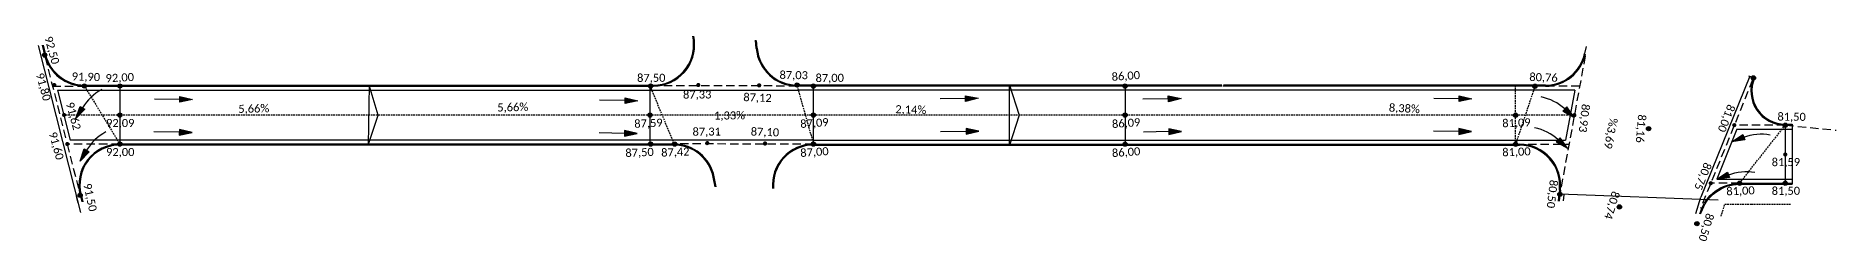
# Model space of a CAD drawing. Header units: metres. Extents: x 2615496 to 2632651, y 4927671 to 4929056.
# Drawn here: x 2630123.5 to 2630393.5, y 4929024.9 to 4929055.6 of the extents above; entities that cross this region are included whole.
import ezdxf

# ---------------------------------------------------------------- set-up
doc = ezdxf.new("R2010")
doc.units = ezdxf.units.M
doc.header["$MEASUREMENT"] = 0
doc.linetypes.add('HIDDEN', pattern=[0.375, 0.25, -0.125])
doc.linetypes.add('TRAZOS2', pattern=[0.375, 0.25, -0.125])
doc.layers.add('BocaCalle', color=50, linetype='HIDDEN', plot=False)
doc.layers.add('Eje Calle', color=182, linetype='HIDDEN', plot=False)
for name, color, linetype in [('CotaFCC', 6, 'Continuous'), ('Cuneta', 211, 'Continuous'), ('Escurrimiento', 160, 'Continuous'), ('GáliboS', 2, 'Continuous'), ('Manzanas', 134, 'HIDDEN'), ('Pendiente', 10, 'HIDDEN'), ('Quiebre', 212, 'Continuous'), ('Vereda', 3, 'Continuous')]:
    doc.layers.add(name, color=color, linetype=linetype)
doc.styles.get("Standard").update_dxf_attribs({"font": 'CALIBRI.TTF'})

# ---------------------------------------------------------------- blocks, each defined once
blk = doc.blocks.new('Flecha Claudio')
at = {"layer": 'Escurrimiento'}
blk.add_hatch(color=256, dxfattribs=at).paths.add_polyline_path([(-1.99, 0.44), (-1.99, -0.46), (0, 0)])
for points in [[(0, 0), (-1.99, -0.46), (-1.99, 0.44), (0, 0)], [(-1.99, -0.01), (-5.99, -0.01)]]:
    blk.add_lwpolyline(points, dxfattribs=at)
blk = doc.blocks.new('Flecha curva')
at = {"layer": 'Escurrimiento'}
blk.add_hatch(color=256, dxfattribs=at).paths.add_polyline_path([(0, 0), (-1.74, -0.85), (-1.21, -1.52)])
blk.add_lwpolyline([(-1.74, -0.85), (-1.21, -1.52), (0, 0), (-1.74, -0.85)], dxfattribs=at)
blk.add_arc((3.16, -7.02), 7.45, 128.5129, 159.4004, dxfattribs=at)

msp = doc.modelspace()

# ---------------------------------------------------------------- hatches: boundary and pattern name
at = {"layer": 'CotaFCC'}
h = msp.add_hatch(color=256, dxfattribs=at)
edge = h.paths.add_edge_path()
edge.add_arc((2630124.81654, 4929052.7605), 0.3186, 0, 360)
h = msp.add_hatch(color=256, dxfattribs=at)
edge = h.paths.add_edge_path()
edge.add_arc((2630381.1036, 4929049.33327), 0.3186, 0, 360)
h = msp.add_hatch(color=256, dxfattribs=at)
edge = h.paths.add_edge_path()
edge.add_arc((2630126.27704, 4929048.26058), 0.3186, -63.7539364, 296.2460636)
h = msp.add_hatch(color=256, dxfattribs=at)
edge = h.paths.add_edge_path()
edge.add_arc((2630130.77849, 4929048.11968), 0.3186, 0, 360)
h = msp.add_hatch(color=256, dxfattribs=at)
edge = h.paths.add_edge_path()
edge.add_arc((2630136.09433, 4929048.11968), 0.3186, 0, 360)
h = msp.add_hatch(color=256, dxfattribs=at)
edge = h.paths.add_edge_path()
edge.add_arc((2630215.68565, 4929048.11071), 0.3186, 0, 360)
h = msp.add_hatch(color=256, dxfattribs=at)
edge = h.paths.add_edge_path()
edge.add_arc((2630222.84602, 4929048.27694), 0.3186, -63.7539364, 296.2460636)
h = msp.add_hatch(color=256, dxfattribs=at)
edge = h.paths.add_edge_path()
edge.add_arc((2630231.9836, 4929048.22029), 0.3186, -66.0115574, 293.9884426)
h = msp.add_hatch(color=256, dxfattribs=at)
edge = h.paths.add_edge_path()
edge.add_arc((2630237.67541, 4929048.26649), 0.3186, 0, 360)
h = msp.add_hatch(color=256, dxfattribs=at)
edge = h.paths.add_edge_path()
edge.add_arc((2630240.12699, 4929048.11584), 0.3186, 0, 360)
h = msp.add_hatch(color=256, dxfattribs=at)
edge = h.paths.add_edge_path()
edge.add_arc((2630286.8739, 4929048.10355), 0.3186, 0, 360)
h = msp.add_hatch(color=256, dxfattribs=at)
edge = h.paths.add_edge_path()
edge.add_arc((2630348.33588, 4929048.09098), 0.3186, 0, 360)
h = msp.add_hatch(color=256, dxfattribs=at)
edge = h.paths.add_edge_path()
edge.add_arc((2630127.73614, 4929043.77407), 0.3186, -63.7539364, 296.2460636)
h = msp.add_hatch(color=256, dxfattribs=at)
edge = h.paths.add_edge_path()
edge.add_arc((2630136.0944, 4929043.76957), 0.3186, 0, 360)
h = msp.add_hatch(color=256, dxfattribs=at)
edge = h.paths.add_edge_path()
edge.add_arc((2630215.6074, 4929043.76968), 0.3186, 0, 360)
h = msp.add_hatch(color=256, dxfattribs=at)
edge = h.paths.add_edge_path()
edge.add_arc((2630240.12584, 4929043.76584), 0.3186, 0, 360)
h = msp.add_hatch(color=256, dxfattribs=at)
edge = h.paths.add_edge_path()
edge.add_arc((2630286.87276, 4929043.75355), 0.3186, 0, 360)
h = msp.add_hatch(color=256, dxfattribs=at)
edge = h.paths.add_edge_path()
edge.add_arc((2630345.42523, 4929043.74098), 0.3186, 0, 360)
h = msp.add_hatch(color=256, dxfattribs=at)
edge = h.paths.add_edge_path()
edge.add_arc((2630354.23843, 4929043.74098), 0.3186, -82.7109754, 277.2890246)
h = msp.add_hatch(color=256, dxfattribs=at)
edge = h.paths.add_edge_path()
edge.add_arc((2630365.37574, 4929041.72179), 0.3186, 0, 360)
h = msp.add_hatch(color=256, dxfattribs=at)
edge = h.paths.add_edge_path()
edge.add_arc((2630378.23097, 4929042.2482), 0.3186, -92.7634237, 267.2365763)
h = msp.add_hatch(color=256, dxfattribs=at)
edge = h.paths.add_edge_path()
edge.add_arc((2630385.87623, 4929042.2482), 0.3186, 0, 360)
h = msp.add_hatch(color=256, dxfattribs=at)
edge = h.paths.add_edge_path()
edge.add_arc((2630128.21835, 4929039.42407), 0.3186, -63.7539364, 296.2460636)
h = msp.add_hatch(color=256, dxfattribs=at)
edge = h.paths.add_edge_path()
edge.add_arc((2630136.09433, 4929039.41968), 0.3186, 0, 360)
h = msp.add_hatch(color=256, dxfattribs=at)
edge = h.paths.add_edge_path()
edge.add_arc((2630215.68565, 4929039.41071), 0.3186, 0, 360)
h = msp.add_hatch(color=256, dxfattribs=at)
edge = h.paths.add_edge_path()
edge.add_arc((2630219.29567, 4929039.41071), 0.3186, 0, 360)
h = msp.add_hatch(color=256, dxfattribs=at)
edge = h.paths.add_edge_path()
edge.add_arc((2630224.20138, 4929039.5607), 0.3186, -63.7539364, 296.2460636)
h = msp.add_hatch(color=256, dxfattribs=at)
edge = h.paths.add_edge_path()
edge.add_arc((2630232.86717, 4929039.50617), 0.3186, -66.0115574, 293.9884426)
h = msp.add_hatch(color=256, dxfattribs=at)
edge = h.paths.add_edge_path()
edge.add_arc((2630240.1247, 4929039.41584), 0.3186, 0, 360)
h = msp.add_hatch(color=256, dxfattribs=at)
edge = h.paths.add_edge_path()
edge.add_arc((2630286.87162, 4929039.40355), 0.3186, 0, 360)
h = msp.add_hatch(color=256, dxfattribs=at)
edge = h.paths.add_edge_path()
edge.add_arc((2630345.42523, 4929039.39098), 0.3186, 0, 360)
h = msp.add_hatch(color=256, dxfattribs=at)
edge = h.paths.add_edge_path()
edge.add_arc((2630385.87623, 4929037.851), 0.3186, -92.7634237, 267.2365763)
h = msp.add_hatch(color=256, dxfattribs=at)
edge = h.paths.add_edge_path()
edge.add_arc((2630374.70356, 4929033.5482), 0.3186, -92.7634237, 267.2365763)
h = msp.add_hatch(color=256, dxfattribs=at)
edge = h.paths.add_edge_path()
edge.add_arc((2630379.02746, 4929033.5482), 0.3186, 0, 360)
h = msp.add_hatch(color=256, dxfattribs=at)
edge = h.paths.add_edge_path()
edge.add_arc((2630385.87623, 4929033.5482), 0.3186, 0, 360)
h = msp.add_hatch(color=256, dxfattribs=at)
edge = h.paths.add_edge_path()
edge.add_arc((2630130.13237, 4929031.7605), 0.3186, 0, 360)
h = msp.add_hatch(color=256, dxfattribs=at)
edge = h.paths.add_edge_path()
edge.add_arc((2630352.07282, 4929031.89209), 0.3186, 0, 360)
h = msp.add_hatch(color=256, dxfattribs=at)
edge = h.paths.add_edge_path()
edge.add_arc((2630361.0054, 4929030.00627), 0.3186, 0, 360)
h = msp.add_hatch(color=256, dxfattribs=at)
edge = h.paths.add_edge_path()
edge.add_arc((2630372.62634, 4929027.48957), 0.3186, 0, 360)
at = {"layer": 'Escurrimiento'}
for points in [[(2630130.8654, 4929044.63076), (2630130.12693, 4929045.07377), (2630129.51365, 4929043.23326)], [(2630145.11552, 4929046.53544), (2630145.10003, 4929045.67442), (2630147.00142, 4929046.08052)], [(2630211.8806, 4929046.36624), (2630211.86511, 4929045.50522), (2630213.76651, 4929045.91132)], [(2630145.0177, 4929040.76166), (2630145.03139, 4929041.62271), (2630146.91793, 4929041.15244)], [(2630211.78278, 4929040.59246), (2630211.79647, 4929041.45351), (2630213.68302, 4929040.98324)], [(2630131.47967, 4929038.27253), (2630130.74121, 4929038.71554), (2630130.12793, 4929036.87503)]]:
    msp.add_hatch(color=256, dxfattribs=at).paths.add_polyline_path(points)

# ---------------------------------------------------------------- linework, layer by layer
at = {"layer": 'BocaCalle'}
for p, q in [((2630130.77849, 4929048.11968), (2630136.09433, 4929039.41968)), ((2630215.6074, 4929048.11968), (2630219.21742, 4929039.41968)), ((2630237.67537, 4929048.11649), (2630240.1247, 4929039.41584)), ((2630345.42523, 4929039.39098), (2630345.42523, 4929048.09098)), ((2630348.33588, 4929048.09098), (2630345.42523, 4929039.39098)), ((2630379.02746, 4929033.5482), (2630385.87623, 4929042.2482))]:
    msp.add_line(p, q, dxfattribs=at)
at = {"layer": 'CotaFCC'}
for centre in [(2630124.81654, 4929052.7605), (2630381.1036, 4929049.33327), (2630130.77849, 4929048.11968), (2630136.09433, 4929048.11968), (2630215.68565, 4929048.11071), (2630237.67541, 4929048.26649), (2630240.12699, 4929048.11584), (2630286.8739, 4929048.10355), (2630348.33588, 4929048.09098), (2630136.0944, 4929043.76957), (2630215.6074, 4929043.76968), (2630240.12584, 4929043.76584), (2630286.87276, 4929043.75355), (2630345.42523, 4929043.74098), (2630365.37574, 4929041.72179), (2630385.87623, 4929042.2482), (2630136.09433, 4929039.41968), (2630215.68565, 4929039.41071), (2630219.29567, 4929039.41071), (2630240.1247, 4929039.41584), (2630286.87162, 4929039.40355), (2630345.42523, 4929039.39098), (2630379.02746, 4929033.5482), (2630385.87623, 4929033.5482), (2630130.13237, 4929031.7605), (2630352.07282, 4929031.89209), (2630361.0054, 4929030.00627), (2630372.62634, 4929027.48957)]:
    msp.add_circle(centre, 0.3186, dxfattribs=at)
at = {"layer": 'Cuneta'}
for p, q in [((2630123.82964, 4929054.21415), (2630130.17188, 4929029.15941)), ((2630380.55768, 4929049.58367), (2630373.20543, 4929031.45007)), ((2630126.7621, 4929047.51968), (2630215.6074, 4929047.51968)), ((2630215.6074, 4929047.51968), (2630237.84429, 4929047.51644)), ((2630301.5033, 4929047.49971), (2630237.84429, 4929047.51644)), ((2630348.33588, 4929047.49098), (2630301.50202, 4929047.49098)), ((2630354.31517, 4929047.49098), (2630348.33588, 4929047.49098)), ((2630354.31517, 4929047.49098), (2630352.94174, 4929039.99098)), ((2630378.63514, 4929041.6482), (2630375.59427, 4929034.1482)), ((2630378.63514, 4929041.6482), (2630386.9072, 4929041.6482)), ((2630385.87623, 4929041.6482), (2630386.9072, 4929041.6482)), ((2630218.96846, 4929040.01968), (2630128.66061, 4929040.01968)), ((2630240.12486, 4929040.01584), (2630218.96846, 4929040.01968)), ((2630240.12486, 4929040.01584), (2630240.60032, 4929040.01572)), ((2630240.60032, 4929040.01572), (2630302.60312, 4929039.99942)), ((2630300.40023, 4929039.99098), (2630345.42523, 4929039.99098)), ((2630345.42523, 4929039.99098), (2630352.94174, 4929039.99098)), ((2630375.59427, 4929034.1482), (2630385.87623, 4929034.1482)), ((2630380.80514, 4929034.1482), (2630386.9072, 4929034.1482)), ((2630129.55072, 4929031.61327), (2630129.78781, 4929030.67666)), ((2630352.66849, 4929031.82014), (2630352.55889, 4929030.91277)), ((2630372.46724, 4929029.02646), (2630373.20543, 4929031.45007))]:
    msp.add_line(p, q, dxfattribs=at)
at = {"layer": 'Defpoints'}
for p, q in [((2630125.52425, 4929047.51968), (2630127.42276, 4929040.01968)), ((2630126.7621, 4929047.51968), (2630128.66061, 4929040.01968))]:
    msp.add_line(p, q, dxfattribs=at)
at = {"layer": 'Eje Calle'}
for p, q in [((2630215.6074, 4929043.76968), (2630127.71135, 4929043.76968)), ((2630215.6074, 4929043.76968), (2630136.09433, 4929043.76968)), ((2630225.52266, 4929043.76968), (2630215.6074, 4929043.76968)), ((2630240.11451, 4929043.76585), (2630225.52266, 4929043.76968)), ((2630286.87276, 4929043.75355), (2630240.12584, 4929043.76584)), ((2630353.62846, 4929043.74098), (2630286.87276, 4929043.75355))]:
    msp.add_line(p, q, dxfattribs=at)
at = {"layer": 'Escurrimiento', "linetype": 'TRAZOS2', "ltscale": 5}
for p, q in [((2630124.89472, 4929052.45164), (2630128.19357, 4929039.41968)), ((2630355.86922, 4929052.64636), (2630352.12615, 4929032.2062)), ((2630125.99129, 4929048.11968), (2630130.77849, 4929048.11968)), ((2630237.67537, 4929048.11649), (2630217.0325, 4929048.15076)), ((2630355.03502, 4929048.09098), (2630348.33588, 4929048.09098)), ((2630380.98389, 4929049.03801), (2630373.15983, 4929029.74075)), ((2630385.87623, 4929042.2482), (2630378.23097, 4929042.2482)), ((2630385.8775, 4929042.24814), (2630393.48723, 4929041.51181)), ((2630136.09433, 4929039.41968), (2630128.19357, 4929039.41968)), ((2630128.19357, 4929039.41968), (2630130.05419, 4929032.06936)), ((2630240.1247, 4929039.41584), (2630219.6132, 4929039.43685)), ((2630345.42523, 4929039.39098), (2630353.44185, 4929039.39098)), ((2630379.02746, 4929033.5482), (2630374.70356, 4929033.5482))]:
    msp.add_line(p, q, dxfattribs=at)
at = {"layer": 'Escurrimiento'}
msp.add_lwpolyline([(2630130.12693, 4929045.07377), (2630130.8654, 4929044.63076), (2630129.51365, 4929043.23326), (2630130.12693, 4929045.07377)], dxfattribs=at)
for points, elevation in [([(2630145.10777, 4929046.10493), (2630141.29282, 4929046.17356)], 0.00006), ([(2630147.00142, 4929046.08052), (2630145.10003, 4929045.67442), (2630145.11552, 4929046.53544), (2630147.00142, 4929046.08052)], 0.00006), ([(2630211.87286, 4929045.93573), (2630208.0579, 4929046.00436)], 0.00006), ([(2630213.76651, 4929045.91132), (2630211.86511, 4929045.50522), (2630211.8806, 4929046.36624), (2630213.76651, 4929045.91132)], 0.00006), ([(2630145.02454, 4929041.19219), (2630141.20945, 4929041.25283)], 0.00003), ([(2630146.91793, 4929041.15244), (2630145.03139, 4929041.62271), (2630145.0177, 4929040.76166), (2630146.91793, 4929041.15244)], 0.00003), ([(2630213.68302, 4929040.98324), (2630211.79647, 4929041.45351), (2630211.78278, 4929040.59246), (2630213.68302, 4929040.98324)], 0.00003), ([(2630130.74121, 4929038.71554), (2630131.47967, 4929038.27253), (2630130.12793, 4929036.87503), (2630130.74121, 4929038.71554)], 92.5), ([(2630211.78963, 4929041.02299), (2630207.97453, 4929041.08363)], 0.00003)]:
    msp.add_lwpolyline(points, dxfattribs=dict(at, elevation=elevation))
for centre in [(2630136.8835, 4929041.01764), (2630137.49778, 4929034.65941, 92.5)]:
    msp.add_arc(centre, 7.45, 118.1340994, 149.0215632, dxfattribs=at)
at = {"layer": 'GáliboS'}
for p, q in [((2630173.46723, 4929048.26968), (2630173.32076, 4929039.27087)), ((2630174.85319, 4929043.74653), (2630173.46723, 4929048.26968)), ((2630173.32076, 4929039.27087), (2630174.85319, 4929043.74653))]:
    msp.add_line(p, q, dxfattribs=at)
msp.add_lwpolyline([(2630269.50517, 4929039.25816), (2630269.53437, 4929048.25811), (2630270.97914, 4929043.7534), (2630269.50517, 4929039.25816)], dxfattribs=at)
at = {"layer": 'Manzanas'}
msp.add_lwpolyline([(2630376.26309, 4929028.61856), (2630376.80514, 4929030.3982), (2630380.80514, 4929030.3982), (2630386.80014, 4929030.3982)], dxfattribs=at)
at = {"layer": 'Quiebre'}
for p, q in [((2630381.1036, 4929049.33327), (2630380.43253, 4929049.60535)), ((2630136.09433, 4929048.11968), (2630136.09425, 4929039.41968)), ((2630215.6074, 4929048.11968), (2630215.6074, 4929039.41968)), ((2630240.1247, 4929039.41584), (2630240.12699, 4929048.11584)), ((2630286.8739, 4929048.10355), (2630286.87162, 4929039.40355)), ((2630375.83647, 4929030.99283), (2630352.07282, 4929031.89209))]:
    msp.add_line(p, q, dxfattribs=at)
at = {"layer": 'Vereda'}
for p, q in [((2630222.11202, 4929054.9946), (2630222.03689, 4929055.61195)), ((2630222.26092, 4929055.01273), (2630222.18885, 4929055.60488)), ((2630231.54751, 4929053.76451), (2630231.44875, 4929054.97035)), ((2630231.69701, 4929053.77676), (2630231.60032, 4929054.95731)), ((2630124.44446, 4929054.23036), (2630124.81654, 4929052.7605)), ((2630124.59817, 4929054.23441), (2630124.96195, 4929052.79731)), ((2630355.9987, 4929054.03884), (2630355.77579, 4929052.9917)), ((2630130.77849, 4929048.26968), (2630216.15598, 4929048.26968)), ((2630130.77849, 4929048.11968), (2630216.15598, 4929048.11968)), ((2630301.41532, 4929048.09973), (2630237.67537, 4929048.11649)), ((2630301.39332, 4929048.24974), (2630237.67541, 4929048.26649)), ((2630348.33588, 4929048.09098), (2630301.59016, 4929048.09098)), ((2630348.33588, 4929048.24098), (2630301.6122, 4929048.24098)), ((2630349.90729, 4929048.24098), (2630348.33588, 4929048.24098)), ((2630349.90729, 4929048.09098), (2630348.33588, 4929048.09098)), ((2630385.87623, 4929042.2482), (2630385.87623, 4929033.5482)), ((2630386.9072, 4929042.3982), (2630386.9072, 4929033.3982)), ((2630219.21742, 4929039.41968), (2630136.09433, 4929039.41968)), ((2630219.21742, 4929039.26968), (2630136.09433, 4929039.26968)), ((2630240.12466, 4929039.26584), (2630240.60012, 4929039.26572)), ((2630240.1247, 4929039.41584), (2630240.60016, 4929039.41572)), ((2630240.60012, 4929039.26572), (2630302.7131, 4929039.24939)), ((2630240.60016, 4929039.41572), (2630302.6911, 4929039.3994)), ((2630300.29006, 4929039.24098), (2630345.42523, 4929039.24098)), ((2630300.31209, 4929039.39098), (2630345.42523, 4929039.39098)), ((2630345.42523, 4929039.39098), (2630346.04105, 4929039.39098)), ((2630345.42523, 4929039.24098), (2630346.04105, 4929039.24098)), ((2630225.39211, 4929033.00684), (2630225.09832, 4929034.45926)), ((2630225.54488, 4929033.00816), (2630225.24534, 4929034.489)), ((2630130.13237, 4929031.7605), (2630130.38719, 4929030.75385)), ((2630130.27779, 4929031.79731), (2630130.53704, 4929030.77314)), ((2630351.9239, 4929031.91008), (2630351.79713, 4929030.86058)), ((2630351.99775, 4929032.52146), (2630351.9239, 4929031.91008)), ((2630352.07282, 4929031.89209), (2630351.94949, 4929030.87102)), ((2630352.14667, 4929032.50347), (2630352.07282, 4929031.89209))]:
    msp.add_line(p, q, dxfattribs=at)
for points in [[(2630381.16264, 4929049.47887), (2630381.1036, 4929049.33327, 0.53210157), (2630385.87623, 4929042.2482), (2630386.9072, 4929042.2482)], [(2630381.31387, 4929049.45268), (2630381.24261, 4929049.2769, 0.53210157), (2630385.87623, 4929042.3982), (2630386.9072, 4929042.3982)], [(2630373.07457, 4929028.96119), (2630373.1443, 4929029.19012, -0.330041221), (2630379.02746, 4929033.5482), (2630380.80514, 4929033.5482), (2630386.9072, 4929033.5482)], [(2630373.22641, 4929028.94488), (2630373.28779, 4929029.14642, -0.330041221), (2630379.02746, 4929033.3982), (2630380.80514, 4929033.3982), (2630386.9072, 4929033.3982)]]:
    msp.add_lwpolyline(points, format="xyb", dxfattribs=at)
for centre, radius, start, end in [((2630216.15598, 4929054.26968), 6.15, 270, 6.9394296), ((2630216.15598, 4929054.26968), 6, 270, 6.9394296), ((2630130.77849, 4929054.26968), 6.15, 194.2051827, 270), ((2630130.77849, 4929054.26968), 6, 194.2051827, 270), ((2630237.67699, 4929054.26649), 6.15, 184.6818087, 269.9849373), ((2630237.67699, 4929054.26649), 6, 184.6818087, 269.9849373), ((2630349.90729, 4929054.24098), 6, 270, 347.9823951), ((2630349.90729, 4929054.24098), 6.15, 270, 347.9823951), ((2630136.09433, 4929033.26968), 6.15, 90, 194.2051827), ((2630136.09433, 4929033.26968), 6, 90, 194.2051827), ((2630219.21742, 4929033.26968), 6.15, 11.4353771, 90), ((2630219.21742, 4929033.26968), 6, 11.4353771, 90), ((2630240.12308, 4929033.26584), 6.15, 89.9849373, 184.877689), ((2630240.12308, 4929033.26584), 6, 89.9849373, 185.0444118), ((2630346.04105, 4929033.24098), 6.15, 353.1125273, 90), ((2630346.04105, 4929033.24098), 6, 353.1125273, 90)]:
    msp.add_arc(centre, radius, start, end, dxfattribs=at)

# ---------------------------------------------------------------- block references
at = {"layer": 'Escurrimiento'}
for p, xscale, yscale, zscale, rotation in [((2630264.83075, 4929046.27993, 0.00005), 0.9538932843795459, 0.9538932843795461, 0.9538932843795461, 0.9290901462269817), ((2630295.25136, 4929046.23566, 0.00006), 0.9538932843795459, 0.9538932843795461, 0.9538932843795461, 0.9290901462269817), ((2630338.86434, 4929046.21498, 0.00006), 0.9538932843795458, 0.9538932843795461, 0.9538932843795461, 359.5301881960207), ((2630264.91583, 4929041.35188, 0.00003), -0.9538932843795461, 0.9538932843795462, 0.9538932843795465, 181.0490282063711), ((2630295.33644, 4929041.3076, 0.00004), -0.9538932843795461, 0.9538932843795462, 0.9538932843795465, 181.0490282063711), ((2630338.82909, 4929041.28631, 0.00003), -0.9538932843795461, 0.9538932843795462, 0.9538932843795465, 179.6501262561648)]:
    msp.add_blockref('Flecha Claudio', p, dxfattribs=dict(at, xscale=xscale, yscale=yscale, zscale=zscale, rotation=rotation))
at = {"layer": 'Escurrimiento', "rotation": 278.9554914299513}
for p in [(2630354.21052, 4929043.40163), (2630353.22722, 4929038.78257)]:
    msp.add_blockref('Flecha curva', p, dxfattribs=at)
at = {"layer": 'Escurrimiento', "xscale": -1, "rotation": 59.49869361486044}
for p in [(2630377.87495, 4929039.77328), (2630375.59427, 4929034.1482)]:
    msp.add_blockref('Flecha curva', p, dxfattribs=at)

# ---------------------------------------------------------------- texts
at = {"layer": 'CotaFCC'}
for s, rotation, p in [('92,50', 285.5490142, (2630124.7753, 4929055.38027)), ('91,80', 285.5490142, (2630123.48846, 4929049.8847)), ('91,90', 358.4086727, (2630128.86734, 4929048.9682)), ('92,00', 2.8884198, (2630133.99157, 4929048.67432)), ('87,50', 0.3589002, (2630213.67258, 4929048.73152)), ('87,03', 359.2780953, (2630235.029, 4929049.18609)), ('87,00', 0.4383043, (2630240.44278, 4929048.72153)), ('86,00', 4.097674, (2630284.89194, 4929048.88546)), ('80,76', 357.9714661, (2630347.4754, 4929048.89584)), ('87,33', 0.3589002, (2630220.56077, 4929046.23069)), ('87,12', 358.1012792, (2630229.59065, 4929045.85936)), ('91,62', 285.5490142, (2630127.99243, 4929045.5133)), ('80,93', 263.4456035, (2630355.3859, 4929045.47697)), ('81,00', 248.6239148, (2630377.27423, 4929045.47937)), ('81,50', 359.3739678, (2630384.69773, 4929042.94269)), ('92,09', 0.0220369, (2630134.02616, 4929041.97242)), ('87,59', 2.601153, (2630213.27594, 4929041.84919)), ('87,31', 0.3589002, (2630221.99009, 4929040.67301)), ('87,10', 358.1012792, (2630230.70141, 4929040.70473)), ('87,09', 4.097674, (2630238.19056, 4929041.82625)), ('86,09', 4.097674, (2630284.93748, 4929041.81396)), ('81,09', 2.2508671, (2630343.45497, 4929041.9256)), ('81,16', 265.091261, (2630363.82008, 4929043.90295)), ('91,60', 285.5490142, (2630125.42976, 4929041.0482)), ('92,00', 0.0220369, (2630134.02609, 4929037.62254)), ('87,50', 2.601153, (2630211.94343, 4929037.47287)), ('87,42', 2.601153, (2630217.3104, 4929037.52232)), ('87,00', 4.097674, (2630238.18942, 4929037.47625)), ('86,00', 4.097674, (2630284.93633, 4929037.46396)), ('81,00', 2.2508671, (2630343.45497, 4929037.5756)), ('80,75', 248.6239148, (2630373.74683, 4929036.77937)), ('81,59', 0.2281728, (2630383.84313, 4929036.1063)), ('91,50', 282.0208733, (2630130.62247, 4929033.39234)), ('80,50', 263.4456035, (2630350.58045, 4929034.11703)), ('80,74', 253.3931552, (2630359.9243, 4929032.45754)), ('81,00', 2.374077, (2630377.06111, 4929031.7286)), ('81,50', 0.2281728, (2630383.84313, 4929031.80351)), ('80,50', 253.5535006, (2630374.05771, 4929029.1504))]:
    msp.add_text(s, height=1.2, rotation=rotation, dxfattribs=at).set_placement(p)
at = {"layer": 'Pendiente'}
for s, rotation, p in [('5,66%%%', 1.3336305, (2630153.87254, 4929044.08555, 0)), ('5,66%%%', 1.3336305, (2630192.71446, 4929044.29339, 0)), ('1,33%%%', 0.5371082, (2630225.2208, 4929043.08844)), ('2,14%%%', 358.2794873, (2630252.38769, 4929044.05789)), ('8,38%%%', 356.8805854, (2630326.40023, 4929044.29576)), ('%%%3,69', 258.9927749, (2630359.55376, 4929043.41184))]:
    msp.add_text(s, height=1.2, rotation=rotation, dxfattribs=at).set_placement(p)

doc.saveas('drawing.dxf')
